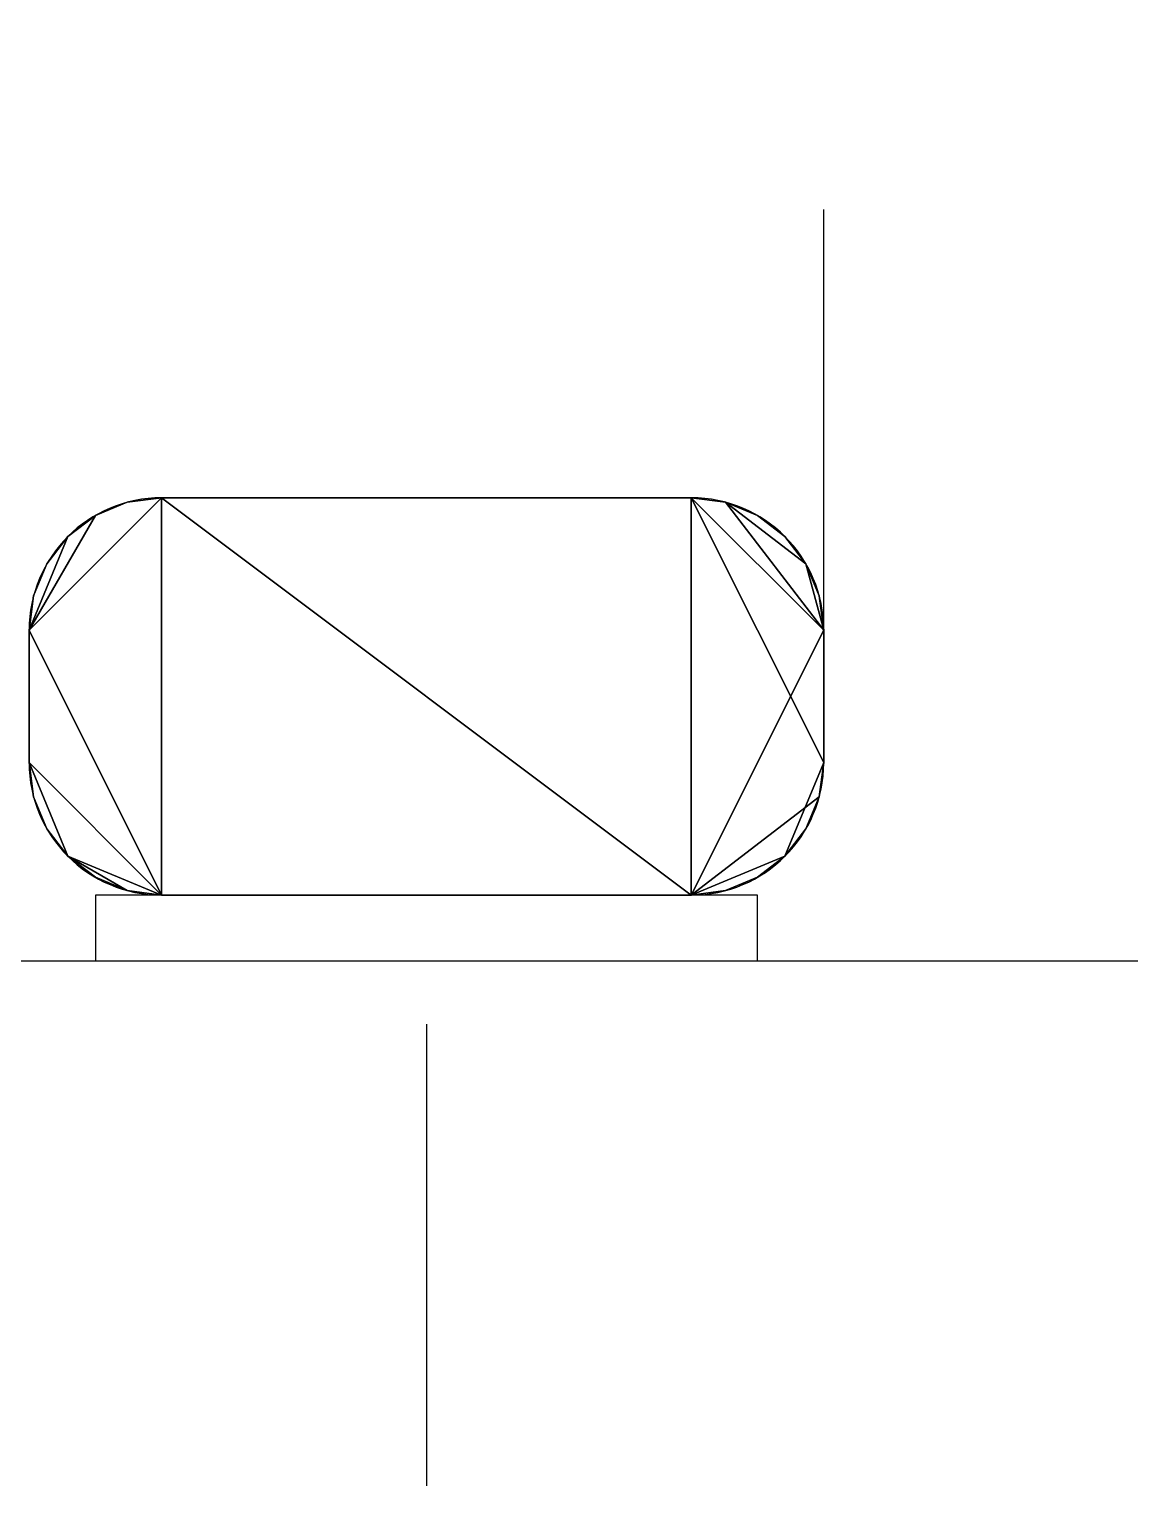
# Model space of a CAD drawing. Header units: millimetres. Extents: x -3 to 631, y -830 to 728.
# Drawn here: x 254 to 420.2, y -203.4 to 16.6 of the extents above; entities that cross this region are included whole.
import ezdxf

# ---------------------------------------------------------------- set-up
doc = ezdxf.new("R2010")
doc.units = ezdxf.units.MM
doc.linetypes.add('NASCOSTA', pattern=[9.525, 6.35, -3.175])
for name, color, linetype in [('IQ_200_2D', 1, 'Continuous'), ('IQ_200_3D', 1, 'Continuous'), ('IQ_204_2D', 7, 'Continuous')]:
    doc.layers.add(name, color=color, linetype=linetype)

msp = doc.modelspace()

# ---------------------------------------------------------------- linework, layer by layer
at = {"layer": 'IQ_200_2D'}
for p, q in [((354, -54.18), (274, -54.18)), ((374, -94.18), (374, -74.18)), ((264, -114.18), (264, -124.18)), ((274, -114.18), (264, -114.18)), ((364, -114.18), (354, -114.18)), ((364, -124.18), (364, -114.18)), ((264, -124.18), (204, -124.18)), ((424, -124.18), (364, -124.18))]:
    msp.add_line(p, q, dxfattribs=at)
for centre, start, end in [((274, -74.18), 90, 180), ((354, -74.18), 0, 90), ((274, -94.18), 180, 270), ((354, -94.18), 270, 0)]:
    msp.add_arc(centre, 20, start, end, dxfattribs=at)
at = {"layer": 'IQ_200_3D'}
msp.add_line((314, -133.69, 1267.71), (314, -203.39, 1267.71), dxfattribs=at)
at = {"layer": 'IQ_204_2D', "linetype": 'NASCOSTA', "ltscale": 10}
msp.add_line((374, -74.18), (374, 727), dxfattribs=at)
at = {"layer": 'IQ_204_2D'}
for p, q in [((274, -114.18), (354, -114.18)), ((364, -124.18), (264, -124.18))]:
    msp.add_line(p, q, dxfattribs=at)

# ---------------------------------------------------------------- meshes
at = {"layer": 'IQ_200_3D'}
mesh = msp.add_polyface(dxfattribs=at)
corners = [(354, -54.18, 1537), (274, -54.18, 1537), (268.82, -54.86, 1537), (264, -56.86, 1537), (259.86, -60.04, 1537), (256.68, -64.18, 1537), (254.68, -69, 1537), (254, -74.18, 1537), (254, -94.18, 1537), (254.68, -99.36, 1537), (256.68, -104.18, 1537), (259.86, -108.32, 1537), (264, -111.5, 1537), (268.82, -113.5, 1537), (274, -114.18, 1537), (354, -114.18, 1537), (359.18, -113.5, 1537), (364, -111.5, 1537), (368.14, -108.32, 1537), (371.32, -104.18, 1537), (373.32, -99.36, 1537), (374, -94.18, 1537), (374, -74.18, 1537), (373.32, -69, 1537), (371.32, -64.18, 1537), (368.14, -60.04, 1537), (364, -56.86, 1537), (359.18, -54.86, 1537)]
mesh.append_faces([[corners[k] for k in face] for face in [(13, 11, 12), (11, 8, 9, 10)]], dxfattribs={"vtx0": -1})
mesh.append_faces([[corners[k] for k in face] for face in [(4, 7, 3)]], dxfattribs={"vtx0": -1, "vtx1": -1})
mesh.append_faces([[corners[k] for k in face] for face in [(15, 0, 1, 14)]], dxfattribs={"vtx0": -1, "vtx2": -1})
mesh.append_faces([[corners[k] for k in face] for face in [(22, 27, 0, 15), (1, 7, 8, 14)]], dxfattribs={"vtx0": -1, "vtx2": -1, "vtx3": -1})
mesh.append_faces([[corners[k] for k in face] for face in [(15, 20, 21, 22)]], dxfattribs={"vtx0": -1, "vtx3": -1})
mesh.append_faces([[corners[k] for k in face] for face in [(17, 18, 15, 16)]], dxfattribs={"vtx1": -1})
mesh.append_faces([[corners[k] for k in face] for face in [(13, 14, 8, 11)]], dxfattribs={"vtx1": -1, "vtx2": -1, "vtx3": -1})
mesh.append_faces([[corners[k] for k in face] for face in [(25, 26, 27, 24)]], dxfattribs={"vtx2": -1})
mesh.append_faces([[corners[k] for k in face] for face in [(22, 23, 24, 27), (18, 19, 20, 15), (1, 2, 3, 7)]], dxfattribs={"vtx2": -1, "vtx3": -1})
mesh.append_faces([[corners[k] for k in face] for face in [(4, 5, 6, 7)]], dxfattribs={"vtx3": -1})
mesh = msp.add_polyface(dxfattribs=at)
corners = [(354, -54.18, 372), (359.18, -54.86, 372), (364, -56.86, 372), (368.14, -60.04, 372), (371.32, -64.18, 372), (373.32, -69, 372), (374, -74.18, 372), (374, -94.18, 372), (373.32, -99.36, 372), (371.32, -104.18, 372), (368.14, -108.32, 372), (364, -111.5, 372), (359.18, -113.5, 372), (354, -114.18, 372), (274, -114.18, 372), (268.82, -113.5, 372), (264, -111.5, 372), (259.86, -108.32, 372), (256.68, -104.18, 372), (254.68, -99.36, 372), (254, -94.18, 372), (254, -74.18, 372), (254.68, -69, 372), (256.68, -64.18, 372), (259.86, -60.04, 372), (264, -56.86, 372), (268.82, -54.86, 372), (274, -54.18, 372)]
mesh.append_faces([[corners[k] for k in face] for face in [(24, 21, 22, 23)]], dxfattribs={"vtx0": -1})
mesh.append_faces([[corners[k] for k in face] for face in [(0, 13, 27)]], dxfattribs={"vtx0": -1, "vtx1": -1})
mesh.append_faces([[corners[k] for k in face] for face in [(14, 21, 27, 13)]], dxfattribs={"vtx0": -1, "vtx1": -1, "vtx2": -1})
mesh.append_faces([[corners[k] for k in face] for face in [(7, 10, 13, 0)]], dxfattribs={"vtx0": -1, "vtx1": -1, "vtx2": -1, "vtx3": -1})
mesh.append_faces([[corners[k] for k in face] for face in [(14, 17, 20, 21)]], dxfattribs={"vtx0": -1, "vtx1": -1, "vtx3": -1})
mesh.append_faces([[corners[k] for k in face] for face in [(21, 24, 25), (0, 6, 7)]], dxfattribs={"vtx0": -1, "vtx2": -1})
mesh.append_faces([[corners[k] for k in face] for face in [(6, 0, 1, 4)]], dxfattribs={"vtx0": -1, "vtx2": -1, "vtx3": -1})
mesh.append_faces([[corners[k] for k in face] for face in [(5, 6, 4)]], dxfattribs={"vtx1": -1})
mesh.append_faces([[corners[k] for k in face] for face in [(15, 16, 17, 14), (11, 12, 13, 10)]], dxfattribs={"vtx2": -1})
mesh.append_faces([[corners[k] for k in face] for face in [(25, 26, 27, 21)]], dxfattribs={"vtx2": -1, "vtx3": -1})
mesh.append_faces([[corners[k] for k in face] for face in [(17, 18, 19, 20), (1, 2, 3, 4), (7, 8, 9, 10)]], dxfattribs={"vtx3": -1})
mesh = msp.add_polyface(dxfattribs=at)
corners = [(254, -74.18, 1537), (254.68, -69, 1537), (256.68, -64.18, 1537), (259.86, -60.04, 1537), (264, -56.86, 1537), (268.82, -54.86, 1537), (274, -54.18, 1537), (274, -54.18, 372), (268.82, -54.86, 372), (264, -56.86, 372), (259.86, -60.04, 372), (256.68, -64.18, 372), (254.68, -69, 372), (254, -74.18, 372)]
mesh.append_faces([[corners[k] for k in face] for face in [(1, 12, 13, 0)]], dxfattribs={"vtx0": -1})
mesh.append_faces([[corners[k] for k in face] for face in [(5, 8, 9, 4), (4, 9, 10, 3), (2, 11, 12, 1), (11, 2, 3, 10)]], dxfattribs={"vtx0": -1, "vtx2": -1})
mesh.append_faces([[corners[k] for k in face] for face in [(6, 7, 8, 5)]], dxfattribs={"vtx2": -1})
mesh = msp.add_polyface(dxfattribs=at)
corners = [(354, -54.18, 1537), (354, -54.18, 372), (274, -54.18, 372), (274, -54.18, 1537)]
mesh.append_faces([[corners[k] for k in face] for face in [(0, 1, 2, 3)]])
mesh = msp.add_polyface(dxfattribs=at)
corners = [(354, -54.18, 1537), (359.18, -54.86, 1537), (364, -56.86, 1537), (368.14, -60.04, 1537), (371.32, -64.18, 1537), (373.32, -69, 1537), (374, -74.18, 1537), (374, -74.18, 372), (373.32, -69, 372), (371.32, -64.18, 372), (368.14, -60.04, 372), (364, -56.86, 372), (359.18, -54.86, 372), (354, -54.18, 372)]
mesh.append_faces([[corners[k] for k in face] for face in [(1, 12, 13, 0)]], dxfattribs={"vtx0": -1})
mesh.append_faces([[corners[k] for k in face] for face in [(5, 8, 9, 4), (4, 9, 10, 3), (2, 11, 12, 1), (11, 2, 3, 10)]], dxfattribs={"vtx0": -1, "vtx2": -1})
mesh.append_faces([[corners[k] for k in face] for face in [(5, 6, 7, 8)]], dxfattribs={"vtx3": -1})
mesh = msp.add_polyface(dxfattribs=at)
corners = [(254, -74.18, 1537), (254, -74.18, 372), (254, -94.18, 372), (254, -94.18, 1537)]
mesh.append_faces([[corners[k] for k in face] for face in [(0, 1, 2, 3)]])
mesh = msp.add_polyface(dxfattribs=at)
corners = [(374, -94.18, 1537), (374, -94.18, 372), (374, -74.18, 372), (374, -74.18, 1537)]
mesh.append_faces([[corners[k] for k in face] for face in [(0, 1, 2, 3)]])
mesh = msp.add_polyface(dxfattribs=at)
corners = [(274, -114.18, 1537), (268.82, -113.5, 1537), (264, -111.5, 1537), (259.86, -108.32, 1537), (256.68, -104.18, 1537), (254.68, -99.36, 1537), (254, -94.18, 1537), (254, -94.18, 372), (254.68, -99.36, 372), (256.68, -104.18, 372), (259.86, -108.32, 372), (264, -111.5, 372), (268.82, -113.5, 372), (274, -114.18, 372)]
mesh.append_faces([[corners[k] for k in face] for face in [(1, 12, 13, 0)]], dxfattribs={"vtx0": -1})
mesh.append_faces([[corners[k] for k in face] for face in [(5, 8, 9, 4), (4, 9, 10, 3), (2, 11, 12, 1), (11, 2, 3, 10)]], dxfattribs={"vtx0": -1, "vtx2": -1})
mesh.append_faces([[corners[k] for k in face] for face in [(6, 7, 8, 5)]], dxfattribs={"vtx2": -1})
mesh = msp.add_polyface(dxfattribs=at)
corners = [(374, -94.18, 1537), (373.32, -99.36, 1537), (371.32, -104.18, 1537), (368.14, -108.32, 1537), (364, -111.5, 1537), (359.18, -113.5, 1537), (354, -114.18, 1537), (354, -114.18, 372), (359.18, -113.5, 372), (364, -111.5, 372), (368.14, -108.32, 372), (371.32, -104.18, 372), (373.32, -99.36, 372), (374, -94.18, 372)]
mesh.append_faces([[corners[k] for k in face] for face in [(1, 12, 13, 0)]], dxfattribs={"vtx0": -1})
mesh.append_faces([[corners[k] for k in face] for face in [(5, 8, 9, 4), (4, 9, 10, 3), (2, 11, 12, 1), (11, 2, 3, 10)]], dxfattribs={"vtx0": -1, "vtx2": -1})
mesh.append_faces([[corners[k] for k in face] for face in [(6, 7, 8, 5)]], dxfattribs={"vtx2": -1})
mesh = msp.add_polyface(dxfattribs=at)
corners = [(274, -114.18, 1537), (274, -114.18, 372), (354, -114.18, 372), (354, -114.18, 1537)]
mesh.append_faces([[corners[k] for k in face] for face in [(0, 1, 2, 3)]])

doc.saveas('drawing.dxf')
